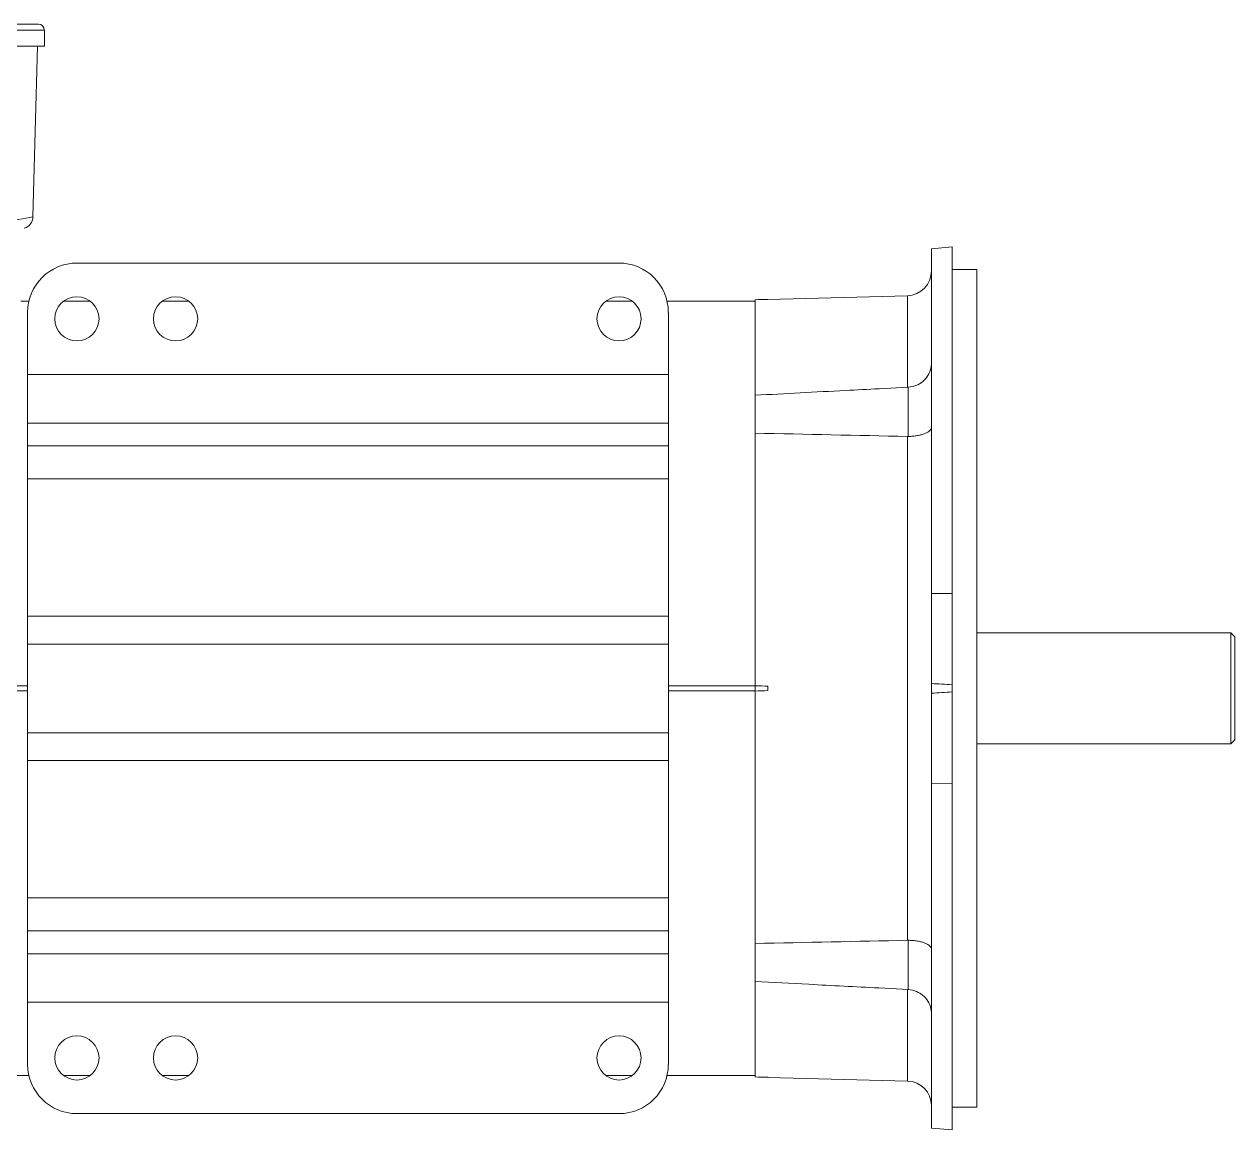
# Paper-space layout '_Bottom' of a CAD drawing. Header units: inches. Extents: x -13 to 10, y -4.5 to 6.8.
# Drawn here: x -2.26 to 10.02, y -4.48 to 6.74 of the extents above; entities that cross this region are included whole.
import ezdxf

# ---------------------------------------------------------------- set-up
doc = ezdxf.new("R2010")
doc.units = ezdxf.units.IN
doc.header["$MEASUREMENT"] = 0

psp = doc.layouts.new('_Bottom')

# ---------------------------------------------------------------- linework, layer by layer
at = {"color": 7, "linetype": 'Continuous', "lineweight": 15}
for p, q in [((-2.054, 6.679), (-5.439, 6.679)), ((-5.379, 6.739), (-2.115, 6.739)), ((-2.054, 6.679), (-2.054, 6.515)), ((-2.054, 6.515), (-5.439, 6.515)), ((-2.125, 6.515), (-2.17, 4.783)), ((7.156, 4.479), (6.946, 4.461)), ((6.946, 4.461), (6.946, -4.461)), ((7.156, -4.479), (7.156, 4.479)), ((-1.724, 4.315), (3.776, 4.315)), ((7.407, 4.249), (7.156, 4.249)), ((7.407, -4.249), (7.407, 4.249)), ((5.157, 3.943), (5.157, -3.943)), ((6.703, 3.984), (5.287, 3.947)), ((5.287, 3.947), (5.287, 3.946)), ((-2.211, 3.928), (-2.294, 3.928)), ((-2.224, 3.815), (-2.224, -3.815)), ((-1.588, 3.928), (-1.859, 3.928)), ((-0.588, 3.928), (-0.859, 3.928)), ((3.912, 3.928), (3.641, 3.928)), ((5.157, 3.928), (4.264, 3.928)), ((4.277, 3.815), (4.277, -3.815)), ((-2.224, 3.185), (4.277, 3.185)), ((6.71, 3.056), (6.414, 3.04)), ((-2.224, 2.692), (4.277, 2.692)), ((-2.224, 2.459), (4.277, 2.459)), ((6.703, -2.556), (6.703, 2.556)), ((-2.224, 2.127), (4.277, 2.127)), ((7.156, 0.964), (6.946, 0.962)), ((-2.224, 0.731), (4.277, 0.731)), ((9.984, 0.562), (7.407, 0.562)), ((10.024, 0.522), (9.984, 0.562)), ((9.984, -0.562), (9.984, 0.562)), ((10.024, 0.522), (10.024, -0.522)), ((-2.224, 0.45), (4.277, 0.45)), ((-5.157, 0.025), (-2.224, 0.025)), ((4.277, 0.025), (5.157, 0.025)), ((5.287, -0.023), (5.287, 0.023)), ((-5.157, -0.025), (-2.224, -0.025)), ((4.277, -0.025), (5.157, -0.025)), ((-2.224, -0.45), (4.277, -0.45)), ((7.407, -0.562), (9.984, -0.562)), ((9.984, -0.562), (10.024, -0.522)), ((-2.224, -0.731), (4.277, -0.731)), ((6.946, -0.962), (7.156, -0.964)), ((-2.224, -2.127), (4.277, -2.127)), ((-2.224, -2.459), (4.277, -2.459)), ((-2.224, -2.692), (4.277, -2.692)), ((6.411, -3.04), (6.71, -3.056)), ((-2.224, -3.185), (4.277, -3.185)), ((-5.157, -3.928), (-2.211, -3.928)), ((-1.859, -3.928), (-1.588, -3.928)), ((-0.859, -3.928), (-0.588, -3.928)), ((3.641, -3.928), (3.912, -3.928)), ((4.264, -3.928), (5.157, -3.928)), ((5.287, -3.946), (5.287, -3.947)), ((5.287, -3.947), (6.703, -3.984)), ((7.156, -4.249), (7.407, -4.249)), ((-1.724, -4.315), (3.776, -4.315)), ((6.946, -4.461), (7.156, -4.479))]:
    psp.add_line(p, q, dxfattribs=at)
at = {"color": 8, "linetype": 'Continuous', "lineweight": 15}
for p, q in [((6.703, 3.056), (6.703, 3.984)), ((6.71, 2.556), (6.71, 3.056)), ((6.71, -3.056), (6.71, -2.556)), ((6.703, -3.984), (6.703, -3.056))]:
    psp.add_line(p, q, dxfattribs=at)
at = {"color": 7, "linetype": 'Continuous', "lineweight": 15}
for centre in [(-1.724, 3.75), (-0.723, 3.75), (3.776, 3.75), (-1.724, -3.75), (-0.723, -3.75), (3.776, -3.75)]:
    psp.add_circle(centre, 0.224, dxfattribs=at)
for centre, radius, start, end in [((-2.115, 6.679), 0.06, 0, 90), ((-3.523, 12.057), 7.399, 278.2438, 280.532), ((-2.29, 4.786), 0.12, 285, 358.5), ((-1.724, 3.815), 0.5, 90, 180), ((3.776, 3.815), 0.5, 0, 90), ((6.696, 4.234), 0.25, 271.5, 0), ((6.696, 3.306), 0.25, 273, 291.4832), ((6.696, -3.306), 0.25, 66.7547, 87), ((-1.724, -3.815), 0.5, 180, 270), ((3.776, -3.815), 0.5, 270, 0), ((6.696, -4.234), 0.25, 0, 88.5)]:
    psp.add_arc(centre, radius, start, end, dxfattribs=at)
for points in [[(5.157, 3.943), (5.2, 3.944), (5.243, 3.945), (5.287, 3.946)], [(5.157, 2.589), (5.672, 2.578), (6.188, 2.567), (6.703, 2.556)], [(6.703, 2.556), (6.705, 2.556), (6.707, 2.556), (6.71, 2.556)], [(5.287, 0.023), (5.243, 0.024), (5.2, 0.025), (5.157, 0.027)], [(6.946, 0.049), (7.017, 0.045), (7.087, 0.041), (7.156, 0.036)], [(5.157, -0.027), (5.2, -0.025), (5.243, -0.024), (5.287, -0.023)], [(7.156, -0.036), (7.087, -0.041), (7.017, -0.045), (6.946, -0.049)], [(6.703, -2.556), (6.188, -2.567), (5.672, -2.578), (5.157, -2.589)], [(6.71, -2.556), (6.707, -2.556), (6.705, -2.556), (6.703, -2.556)], [(5.287, -3.946), (5.243, -3.945), (5.2, -3.944), (5.157, -3.943)]]:
    psp.add_open_spline(points, degree=3, dxfattribs=at)
for points, knots in [([(6.788, 3.073), (6.788, 3.073), (6.814, 3.079), (6.86, 3.113), (6.915, 3.172), (6.941, 3.238), (6.946, 3.282), (6.946, 3.299), (6.946, 3.3), (6.946, 3.3)], [0, 0, 0, 0, 0.0010137, 0.2638236, 0.5356762, 0.8222768, 0.9840949, 0.9971927, 1, 1, 1, 1]), ([(6.414, 3.04), (6.301, 3.034), (5.882, 3.013), (5.462, 2.99), (5.157, 2.974)], [0, 0, 0, 0, 0.270553, 1, 1, 1, 1]), ([(6.71, 2.556), (6.726, 2.556), (6.742, 2.557), (6.765, 2.559), (6.773, 2.56), (6.788, 2.562), (6.796, 2.563), (6.817, 2.567), (6.831, 2.57), (6.85, 2.575), (6.857, 2.577), (6.868, 2.581), (6.874, 2.583), (6.89, 2.589), (6.9, 2.594), (6.916, 2.604), (6.923, 2.61), (6.935, 2.621), (6.939, 2.627), (6.944, 2.636), (6.945, 2.639), (6.946, 2.644), (6.946, 2.645), (6.946, 2.648), (6.946, 2.65), (6.946, 2.652)], [0, 0, 0, 0, 0.125, 0.125, 0.1875, 0.1875, 0.25, 0.25, 0.375, 0.375, 0.4375, 0.4375, 0.5, 0.5, 0.625, 0.625, 0.75, 0.75, 0.875, 0.875, 0.9375, 0.9375, 0.96875, 0.96875, 1, 1, 1, 1]), ([(6.71, -2.556), (6.726, -2.556), (6.742, -2.557), (6.765, -2.559), (6.773, -2.56), (6.788, -2.562), (6.796, -2.563), (6.817, -2.567), (6.831, -2.57), (6.85, -2.575), (6.857, -2.577), (6.868, -2.581), (6.874, -2.583), (6.89, -2.589), (6.9, -2.594), (6.916, -2.604), (6.923, -2.61), (6.935, -2.621), (6.939, -2.627), (6.944, -2.636), (6.945, -2.639), (6.946, -2.644), (6.946, -2.645), (6.946, -2.648), (6.946, -2.65), (6.946, -2.652)], [0, 0, 0, 0, 0.125, 0.125, 0.1875, 0.1875, 0.25, 0.25, 0.375, 0.375, 0.4375, 0.4375, 0.5, 0.5, 0.625, 0.625, 0.75, 0.75, 0.875, 0.875, 0.9375, 0.9375, 0.96875, 0.96875, 1, 1, 1, 1]), ([(5.157, -2.974), (5.338, -2.983), (5.756, -3.006), (6.174, -3.028), (6.411, -3.04)], [0, 0, 0, 0, 0.433317, 1, 1, 1, 1]), ([(6.946, -3.3), (6.946, -3.3), (6.946, -3.299), (6.946, -3.282), (6.941, -3.238), (6.914, -3.173), (6.863, -3.112), (6.816, -3.088), (6.795, -3.077)], [0, 0, 0, 0, 0.002882, 0.01633, 0.182468, 0.47672, 0.75583, 1, 1, 1, 1])]:
    psp.add_open_spline(points, degree=3, knots=knots, dxfattribs=at)

doc.saveas('drawing.dxf')
